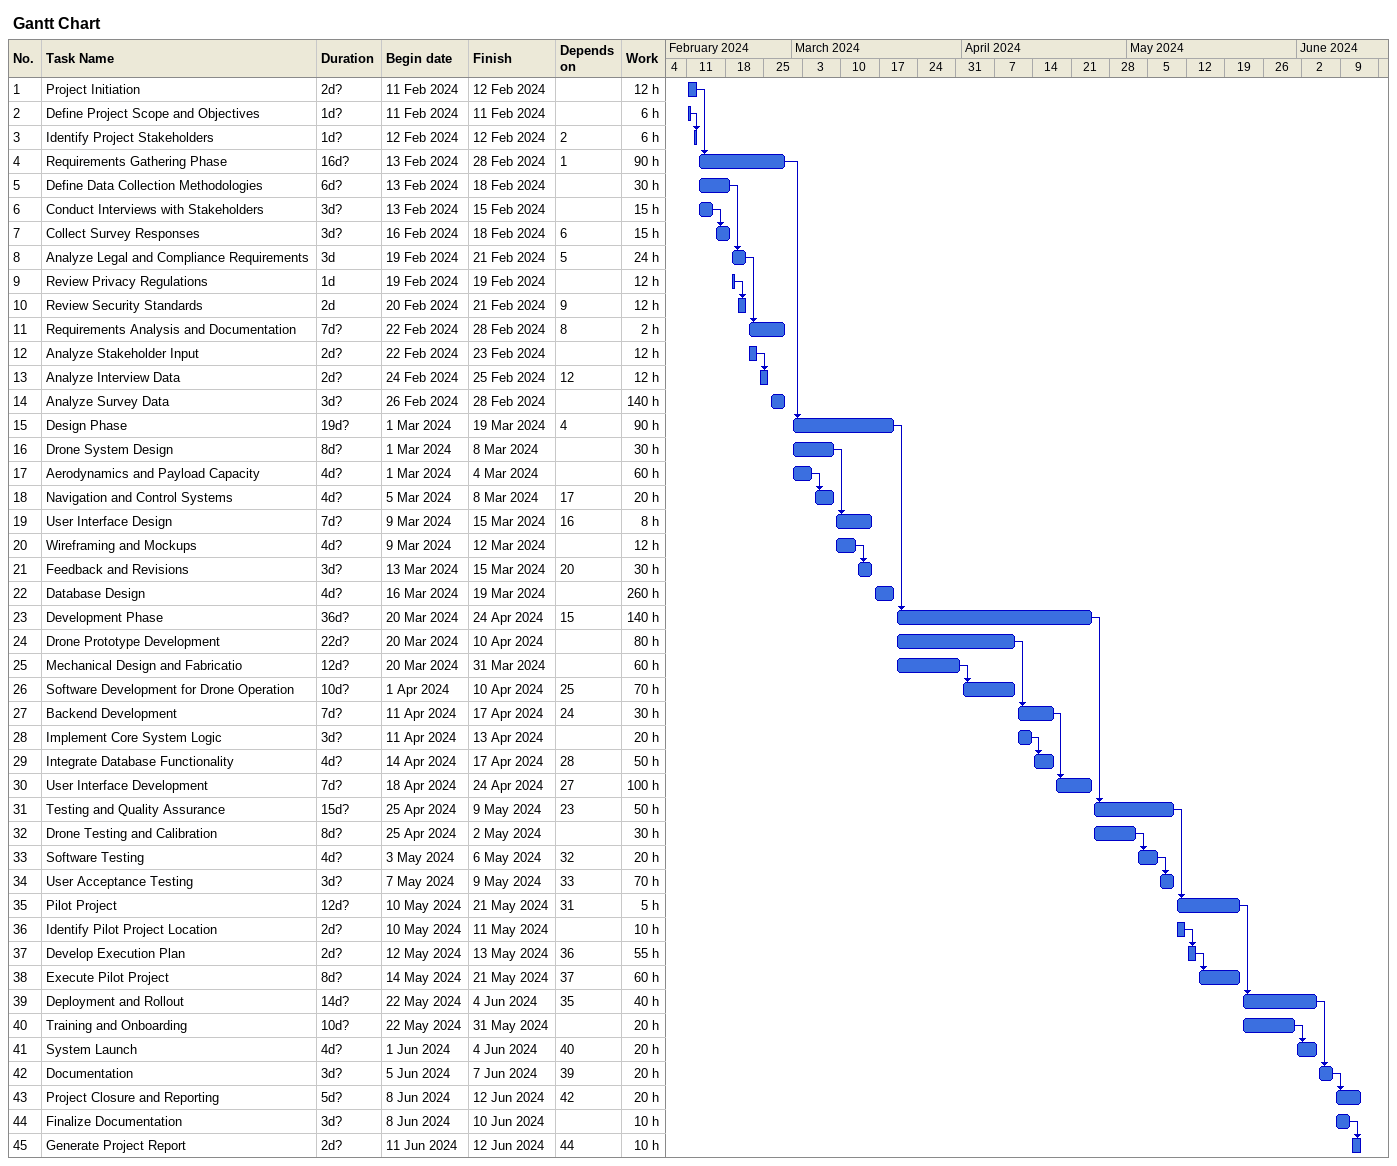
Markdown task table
Gantt Chart

| ID | Task | Duration | Start | Finish | Predecessors | Work (h) |
|---|---|---|---|---|---|---|
| 1 | Project Initiation | 2d? | 2024-02-11 | 2024-02-12 |  | 12 |
| 2 | Define Project Scope and Objectives | 1d? | 2024-02-11 | 2024-02-11 |  | 6 |
| 3 | Identify Project Stakeholders | 1d? | 2024-02-12 | 2024-02-12 | 2 | 6 |
| 4 | Requirements Gathering Phase | 16d? | 2024-02-13 | 2024-02-28 | 1 | 90 |
| 5 | Define Data Collection Methodologies | 6d? | 2024-02-13 | 2024-02-18 |  | 30 |
| 6 | Conduct Interviews with Stakeholders | 3d? | 2024-02-13 | 2024-02-15 |  | 15 |
| 7 | Collect Survey Responses | 3d? | 2024-02-16 | 2024-02-18 | 6 | 15 |
| 8 | Analyze Legal and Compliance Requirements | 3d | 2024-02-19 | 2024-02-21 | 5 | 24 |
| 9 | Review Privacy Regulations | 1d | 2024-02-19 | 2024-02-19 |  | 12 |
| 10 | Review Security Standards | 2d | 2024-02-20 | 2024-02-21 | 9 | 12 |
| 11 | Requirements Analysis and Documentation | 7d? | 2024-02-22 | 2024-02-28 | 8 | 2 |
| 12 | Analyze Stakeholder Input | 2d? | 2024-02-22 | 2024-02-23 |  | 12 |
| 13 | Analyze Interview Data | 2d? | 2024-02-24 | 2024-02-25 | 12 | 12 |
| 14 | Analyze Survey Data | 3d? | 2024-02-26 | 2024-02-28 |  | 140 |
| 15 | Design Phase | 19d? | 2024-03-01 | 2024-03-19 | 4 | 90 |
| 16 | Drone System Design | 8d? | 2024-03-01 | 2024-03-08 |  | 30 |
| 17 | Aerodynamics and Payload Capacity | 4d? | 2024-03-01 | 2024-03-04 |  | 60 |
| 18 | Navigation and Control Systems | 4d? | 2024-03-05 | 2024-03-08 | 17 | 20 |
| 19 | User Interface Design | 7d? | 2024-03-09 | 2024-03-15 | 16 | 8 |
| 20 | Wireframing and Mockups | 4d? | 2024-03-09 | 2024-03-12 |  | 12 |
| 21 | Feedback and Revisions | 3d? | 2024-03-13 | 2024-03-15 | 20 | 30 |
| 22 | Database Design | 4d? | 2024-03-16 | 2024-03-19 |  | 260 |
| 23 | Development Phase | 36d? | 2024-03-20 | 2024-04-24 | 15 | 140 |
| 24 | Drone Prototype Development | 22d? | 2024-03-20 | 2024-04-10 |  | 80 |
| 25 | Mechanical Design and Fabricatio | 12d? | 2024-03-20 | 2024-03-31 |  | 60 |
| 26 | Software Development for Drone Operation | 10d? | 2024-04-01 | 2024-04-10 | 25 | 70 |
| 27 | Backend Development | 7d? | 2024-04-11 | 2024-04-17 | 24 | 30 |
| 28 | Implement Core System Logic | 3d? | 2024-04-11 | 2024-04-13 |  | 20 |
| 29 | Integrate Database Functionality | 4d? | 2024-04-14 | 2024-04-17 | 28 | 50 |
| 30 | User Interface Development | 7d? | 2024-04-18 | 2024-04-24 | 27 | 100 |
| 31 | Testing and Quality Assurance | 15d? | 2024-04-25 | 2024-05-09 | 23 | 50 |
| 32 | Drone Testing and Calibration | 8d? | 2024-04-25 | 2024-05-02 |  | 30 |
| 33 | Software Testing | 4d? | 2024-05-03 | 2024-05-06 | 32 | 20 |
| 34 | User Acceptance Testing | 3d? | 2024-05-07 | 2024-05-09 | 33 | 70 |
| 35 | Pilot Project | 12d? | 2024-05-10 | 2024-05-21 | 31 | 5 |
| 36 | Identify Pilot Project Location | 2d? | 2024-05-10 | 2024-05-11 |  | 10 |
| 37 | Develop Execution Plan | 2d? | 2024-05-12 | 2024-05-13 | 36 | 55 |
| 38 | Execute Pilot Project | 8d? | 2024-05-14 | 2024-05-21 | 37 | 60 |
| 39 | Deployment and Rollout | 14d? | 2024-05-22 | 2024-06-04 | 35 | 40 |
| 40 | Training and Onboarding | 10d? | 2024-05-22 | 2024-05-31 |  | 20 |
| 41 | System Launch | 4d? | 2024-06-01 | 2024-06-04 | 40 | 20 |
| 42 | Documentation | 3d? | 2024-06-05 | 2024-06-07 | 39 | 20 |
| 43 | Project Closure and Reporting | 5d? | 2024-06-08 | 2024-06-12 | 42 | 20 |
| 44 | Finalize Documentation | 3d? | 2024-06-08 | 2024-06-10 |  | 10 |
| 45 | Generate Project Report | 2d? | 2024-06-11 | 2024-06-12 | 44 | 10 |
